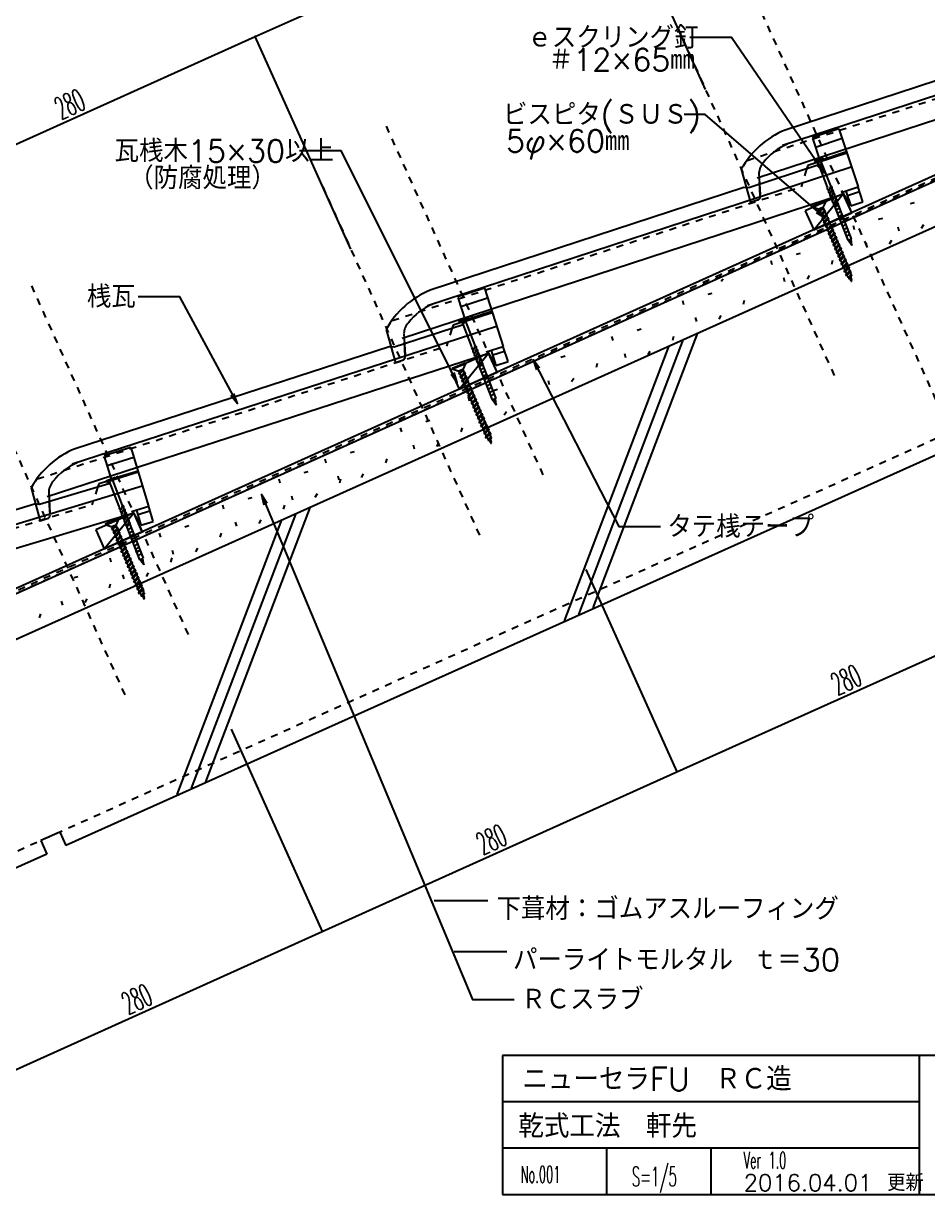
# Model space of a CAD drawing. Extents: x -1727 to 4652, y -2308 to 2357.
# Drawn here: x 504 to 1155, y 1080 to 1923 of the extents above; entities that cross this region are included whole.
import ezdxf

# ---------------------------------------------------------------- set-up
doc = ezdxf.new("R2010")
doc.units = 0
doc.header["$LTSCALE"] = 5
doc.linetypes.add('DOT', pattern=[2, 1, -1])
for name, color, linetype in [('0-0', 7, 'CONTINUOUS'), ('0-1', 7, 'CONTINUOUS'), ('0-2', 7, 'CONTINUOUS'), ('0-3', 7, 'CONTINUOUS'), ('0-4', 7, 'CONTINUOUS'), ('0-F', 7, 'CONTINUOUS')]:
    doc.layers.add(name, color=color, linetype=linetype)
doc.styles.get("Standard").update_dxf_attribs({"font": 'txt.shx', "bigfont": 'extfont.shx'})

msp = doc.modelspace()

# ---------------------------------------------------------------- linework, layer by layer
at = {"layer": '0-0', "color": 7, "linetype": 'CONTINUOUS'}
for p, q in [((848.494, 1180.3427), (848.494, 1080.3427)), ((1448.494, 1180.3427), (848.494, 1180.3427)), ((1148.494, 1180.3427), (1148.494, 1080.3427)), ((1148.494, 1147.0093), (848.494, 1147.0093)), ((1148.494, 1113.676), (848.494, 1113.676)), ((923.494, 1113.676), (923.494, 1080.3427)), ((998.494, 1113.676), (998.494, 1080.3427)), ((848.494, 1080.3427), (1448.494, 1080.3427))]:
    msp.add_line(p, q, dxfattribs=at)
at = {"layer": '0-1', "color": 7, "linetype": 'CONTINUOUS'}
for p, q in [((1261.0878, 1859.3969), (336.2538, 1443.7026)), ((1072.6754, 1774.6948), (1093.8774, 1800.6848)), ((817.2877, 1659.9031), (838.4897, 1685.8931)), ((561.899, 1545.1115), (583.101, 1571.1015))]:
    msp.add_line(p, q, dxfattribs=at)
at = {"layer": '0-1', "color": 7, "linetype": 'DOT'}
msp.add_line((1261.9816, 1857.3769), (337.0548, 1442.1837), dxfattribs=at)
at = {"layer": '0-1', "color": 4, "linetype": 'CONTINUOUS'}
for p, q in [((1079.4168, 1826.2385), (1073.0565, 1823.7769)), ((1073.0565, 1823.7769), (1073.3413, 1823.041)), ((1073.3413, 1823.041), (1079.7016, 1825.5026)), ((1075.5056, 1823.4966), (1074.7787, 1823.5973)), ((1075.5056, 1823.4966), (1074.7787, 1823.5973)), ((1077.7953, 1824.3827), (1075.5056, 1823.4966)), ((1082.5065, 1805.4074), (1075.5056, 1823.4966)), ((1077.7953, 1824.3827), (1078.2642, 1824.9462)), ((1084.7958, 1806.2945), (1077.7953, 1824.3827)), ((1079.7016, 1825.5026), (1079.4168, 1826.2385)), ((1082.5506, 1805.4785), (1082.2392, 1804.7336)), ((1084.7958, 1806.2945), (1083.1545, 1802.3687)), ((1085.714, 1803.9221), (1084.0726, 1799.9964)), ((1085.714, 1803.9221), (1084.0726, 1799.9964)), ((1081.0249, 1795.4729), (1071.7514, 1791.5675)), ((1081.1863, 1795.0897), (1081.0249, 1795.4729)), ((1086.6322, 1801.5498), (1084.9907, 1797.624)), ((1086.6322, 1801.5498), (1084.9907, 1797.624)), ((1087.5503, 1799.1775), (1085.9089, 1795.2516)), ((1087.5503, 1799.1775), (1085.9089, 1795.2516)), ((1088.4685, 1796.805), (1086.8271, 1792.8793)), ((1088.4685, 1796.805), (1086.8271, 1792.8793)), ((1071.7514, 1791.5675), (1071.9127, 1791.1843)), ((1071.9127, 1791.1843), (1081.1863, 1795.0897)), ((1071.9127, 1791.1843), (1076.3458, 1789.5766)), ((1076.9202, 1788.4568), (1076.1762, 1787.8366)), ((1076.1762, 1787.8366), (1076.6882, 1788.359)), ((1076.1762, 1787.8366), (1077.1413, 1787.7546)), ((1079.215, 1790.7849), (1076.3458, 1789.5766)), ((1076.3697, 1789.5867), (1076.865, 1788.4107)), ((1079.8707, 1789.6993), (1076.6882, 1788.359)), ((1079.7102, 1789.6317), (1076.8329, 1788.42)), ((1076.8568, 1788.43), (1076.865, 1788.4107)), ((1078.2795, 1789.0292), (1077.1413, 1787.7546)), ((1077.1413, 1787.7546), (1077.9184, 1785.9094)), ((1081.1599, 1788.3764), (1077.3027, 1785.1617)), ((1077.9184, 1785.9094), (1080.1948, 1788.4584)), ((1080.5442, 1787.6288), (1078.2678, 1785.0797)), ((1079.215, 1790.7849), (1079.7021, 1789.6283)), ((1081.1863, 1795.0897), (1079.2231, 1790.7883)), ((1081.1599, 1788.3764), (1080.1948, 1788.4584)), ((1081.1599, 1788.3764), (1080.5442, 1787.6288)), ((1080.5442, 1787.6288), (1081.3325, 1785.7568)), ((1087.0262, 1791.9172), (1090.4154, 1793.2289)), ((1087.0699, 1792.9445), (1097.0359, 1767.1939)), ((1090.4583, 1792.9551), (1087.4658, 1790.8081)), ((1091.3644, 1790.6137), (1088.3719, 1788.4667)), ((1089.3866, 1794.4327), (1088.5875, 1792.5215)), ((1089.3866, 1794.4327), (1088.5875, 1792.5215)), ((1092.2706, 1788.2724), (1089.2781, 1786.1254)), ((1089.6699, 1793.9508), (1099.6359, 1768.2001)), ((1077.3027, 1785.1617), (1077.9184, 1785.9094)), ((1077.3027, 1785.1617), (1078.2678, 1785.0797)), ((1078.2678, 1785.0797), (1079.0561, 1783.2078)), ((1082.2976, 1785.6748), (1078.4404, 1782.4601)), ((1078.4404, 1782.4601), (1079.0561, 1783.2078)), ((1078.4404, 1782.4601), (1079.4055, 1782.3781)), ((1079.0561, 1783.2078), (1081.3325, 1785.7568)), ((1081.6819, 1784.9272), (1079.4055, 1782.3781)), ((1079.4055, 1782.3781), (1080.1938, 1780.5062)), ((1083.4353, 1782.9732), (1079.5782, 1779.7585)), ((1079.5782, 1779.7585), (1080.1938, 1780.5062)), ((1079.5782, 1779.7585), (1080.5432, 1779.6765)), ((1080.1938, 1780.5062), (1082.4703, 1783.0552)), ((1082.8197, 1782.2256), (1080.5432, 1779.6765)), ((1080.5432, 1779.6765), (1081.3316, 1777.8046)), ((1080.5432, 1779.6765), (1081.3316, 1777.8046)), ((1084.573, 1780.2717), (1080.7159, 1777.0569)), ((1081.3316, 1777.8046), (1083.608, 1780.3536)), ((1082.2976, 1785.6748), (1081.3325, 1785.7568)), ((1083.9574, 1779.524), (1081.6809, 1776.9749)), ((1082.2976, 1785.6748), (1081.6819, 1784.9272)), ((1081.6819, 1784.9272), (1082.4703, 1783.0552)), ((1083.4353, 1782.9732), (1082.4703, 1783.0552)), ((1083.4353, 1782.9732), (1082.8197, 1782.2256)), ((1082.8197, 1782.2256), (1083.608, 1780.3536)), ((1084.573, 1780.2717), (1083.608, 1780.3536)), ((1084.573, 1780.2717), (1083.9574, 1779.524)), ((1083.9574, 1779.524), (1084.7457, 1777.652)), ((1093.1767, 1785.931), (1090.1842, 1783.7841)), ((1094.0829, 1783.5897), (1091.0904, 1781.4427)), ((1094.9891, 1781.2483), (1091.9965, 1779.1014)), ((1095.8952, 1778.907), (1092.9027, 1776.76)), ((1080.7159, 1777.0569), (1081.3316, 1777.8046)), ((1080.7159, 1777.0569), (1081.6809, 1776.9749)), ((1081.6809, 1776.9749), (1082.4693, 1775.103)), ((1085.7108, 1777.5701), (1081.8536, 1774.3553)), ((1081.8536, 1774.3553), (1082.4693, 1775.103)), ((1081.8536, 1774.3553), (1082.8187, 1774.2733)), ((1082.4693, 1775.103), (1084.7457, 1777.652)), ((1085.0951, 1776.8224), (1082.8187, 1774.2733)), ((1082.8187, 1774.2733), (1083.607, 1772.4014)), ((1086.8485, 1774.8685), (1082.9913, 1771.6537)), ((1082.9913, 1771.6537), (1083.607, 1772.4014)), ((1082.9913, 1771.6537), (1083.9564, 1771.5717)), ((1083.607, 1772.4014), (1085.8834, 1774.9504)), ((1086.2328, 1774.1208), (1083.9564, 1771.5717)), ((1083.9564, 1771.5717), (1084.7447, 1769.6998)), ((1087.9862, 1772.1669), (1084.1291, 1768.9521)), ((1084.7447, 1769.6998), (1087.0212, 1772.2489)), ((1085.7108, 1777.5701), (1084.7457, 1777.652)), ((1087.3706, 1771.4192), (1085.0941, 1768.8701)), ((1085.7108, 1777.5701), (1085.0951, 1776.8224)), ((1085.0951, 1776.8224), (1085.8834, 1774.9504)), ((1086.8485, 1774.8685), (1085.8834, 1774.9504)), ((1086.8485, 1774.8685), (1086.2328, 1774.1208)), ((1086.2328, 1774.1208), (1087.0212, 1772.2489)), ((1087.9862, 1772.1669), (1087.0212, 1772.2489)), ((1087.9862, 1772.1669), (1087.3706, 1771.4192)), ((1087.3706, 1771.4192), (1088.1589, 1769.5473)), ((1096.8013, 1776.5657), (1093.8089, 1774.4186)), ((1097.7075, 1774.2243), (1094.715, 1772.0773)), ((1098.6137, 1771.8829), (1095.6212, 1769.7359)), ((1084.1291, 1768.9521), (1084.7447, 1769.6998)), ((1084.1291, 1768.9521), (1085.0941, 1768.8701)), ((1085.0941, 1768.8701), (1085.8825, 1766.9982)), ((1089.124, 1769.4653), (1085.2668, 1766.2505)), ((1085.2668, 1766.2505), (1085.8825, 1766.9982)), ((1085.2668, 1766.2505), (1086.2319, 1766.1685)), ((1085.8825, 1766.9982), (1088.1589, 1769.5473)), ((1088.5083, 1768.7176), (1086.2319, 1766.1685)), ((1086.2319, 1766.1685), (1087.0202, 1764.2966)), ((1090.2617, 1766.7637), (1086.4045, 1763.5489)), ((1086.4045, 1763.5489), (1087.0202, 1764.2966)), ((1086.4045, 1763.5489), (1087.3696, 1763.467)), ((1087.0202, 1764.2966), (1089.2966, 1766.8457)), ((1089.646, 1766.016), (1087.3696, 1763.467)), ((1087.3696, 1763.467), (1088.1579, 1761.595)), ((1091.3994, 1764.0621), (1087.5423, 1760.8473)), ((1088.1579, 1761.595), (1090.4344, 1764.1441)), ((1089.124, 1769.4653), (1088.1589, 1769.5473)), ((1090.7838, 1763.3144), (1088.5073, 1760.7654)), ((1089.124, 1769.4653), (1088.5083, 1768.7176)), ((1088.5083, 1768.7176), (1089.2966, 1766.8457)), ((1090.2617, 1766.7637), (1089.2966, 1766.8457)), ((1090.2617, 1766.7637), (1089.646, 1766.016)), ((1089.646, 1766.016), (1090.4344, 1764.1441)), ((1091.3994, 1764.0621), (1090.4344, 1764.1441)), ((1091.3994, 1764.0621), (1090.7838, 1763.3144)), ((1090.7838, 1763.3144), (1091.5721, 1761.4425)), ((1100.0603, 1763.4511), (1097.2622, 1767.2811)), ((1098.6977, 1766.9718), (1100.0603, 1763.4511)), ((1100.0603, 1763.4511), (1099.5519, 1768.1673)), ((1087.5423, 1760.8473), (1088.1579, 1761.595)), ((1087.5423, 1760.8473), (1088.5073, 1760.7654)), ((1088.5073, 1760.7654), (1089.2957, 1758.8934)), ((1092.5372, 1761.3605), (1088.68, 1758.1457)), ((1088.68, 1758.1457), (1089.2957, 1758.8934)), ((1088.68, 1758.1457), (1089.6451, 1758.0638)), ((1089.2957, 1758.8934), (1091.5721, 1761.4425)), ((1091.9215, 1760.6128), (1089.6451, 1758.0638)), ((1089.6451, 1758.0638), (1090.4334, 1756.1918)), ((1093.6749, 1758.6589), (1089.8177, 1755.4442)), ((1089.8177, 1755.4442), (1090.4334, 1756.1918)), ((1089.8177, 1755.4442), (1090.7828, 1755.3622)), ((1090.4334, 1756.1918), (1092.7098, 1758.7409)), ((1093.0592, 1757.9112), (1090.7828, 1755.3622)), ((1090.7828, 1755.3622), (1091.5711, 1753.4902)), ((1094.8126, 1755.9573), (1090.9555, 1752.7426)), ((1090.9555, 1752.7426), (1091.5711, 1753.4902)), ((1091.5711, 1753.4902), (1093.8476, 1756.0393)), ((1092.5372, 1761.3605), (1091.5721, 1761.4425)), ((1094.197, 1755.2096), (1091.9205, 1752.6606)), ((1092.5372, 1761.3605), (1091.9215, 1760.6128)), ((1091.9215, 1760.6128), (1092.7098, 1758.7409)), ((1095.9503, 1753.2557), (1092.0932, 1750.041)), ((1092.7088, 1750.7886), (1094.9853, 1753.3377)), ((1093.6749, 1758.6589), (1092.7098, 1758.7409)), ((1093.6749, 1758.6589), (1093.0592, 1757.9112)), ((1093.0592, 1757.9112), (1093.8476, 1756.0393)), ((1094.8126, 1755.9573), (1093.8476, 1756.0393)), ((1094.8126, 1755.9573), (1094.197, 1755.2096)), ((1094.197, 1755.2096), (1094.9853, 1753.3377)), ((1095.9503, 1753.2557), (1094.9853, 1753.3377)), ((1095.9503, 1753.2557), (1095.3347, 1752.508)), ((1090.9555, 1752.7426), (1091.9205, 1752.6606)), ((1091.9205, 1752.6606), (1092.7088, 1750.7886)), ((1092.0932, 1750.041), (1092.7088, 1750.7886)), ((1092.0932, 1750.041), (1093.0582, 1749.959)), ((1095.3347, 1752.508), (1093.0582, 1749.959)), ((1093.0582, 1749.959), (1093.8466, 1748.087)), ((1097.0881, 1750.5541), (1093.2309, 1747.3394)), ((1093.2309, 1747.3394), (1093.8466, 1748.087)), ((1093.2309, 1747.3394), (1094.196, 1747.2574)), ((1093.8466, 1748.087), (1096.123, 1750.6361)), ((1096.4724, 1749.8064), (1094.196, 1747.2574)), ((1094.196, 1747.2574), (1094.9843, 1745.3854)), ((1098.2258, 1747.8525), (1094.3686, 1744.6378)), ((1094.3686, 1744.6378), (1094.9843, 1745.3854)), ((1094.9843, 1745.3854), (1097.2607, 1747.9345)), ((1097.6101, 1747.1048), (1095.3337, 1744.5558)), ((1095.3347, 1752.508), (1096.123, 1750.6361)), ((1099.3635, 1745.1509), (1095.5064, 1741.9362)), ((1096.122, 1742.6839), (1098.3985, 1745.2329)), ((1097.0881, 1750.5541), (1096.123, 1750.6361)), ((1097.0881, 1750.5541), (1096.4724, 1749.8064)), ((1096.4724, 1749.8064), (1097.2607, 1747.9345)), ((1098.2258, 1747.8525), (1097.2607, 1747.9345)), ((1098.2258, 1747.8525), (1097.6101, 1747.1048)), ((1097.6101, 1747.1048), (1098.3985, 1745.2329)), ((1099.3635, 1745.1509), (1098.3985, 1745.2329)), ((1099.3635, 1745.1509), (1098.7479, 1744.4032)), ((1094.3686, 1744.6378), (1095.3337, 1744.5558)), ((1095.3337, 1744.5558), (1096.122, 1742.6839)), ((1095.5064, 1741.9362), (1096.122, 1742.6839)), ((1095.5064, 1741.9362), (1096.5157, 1741.9037)), ((1098.7479, 1744.4032), (1096.5157, 1741.9037)), ((1097.6913, 1740.4654), (1096.5157, 1741.9037)), ((1100.0166, 1742.0454), (1097.4187, 1739.8802)), ((1097.4187, 1739.8802), (1097.6913, 1740.4654)), ((1097.4187, 1739.8802), (1098.2123, 1739.8279)), ((1097.6913, 1740.4654), (1099.3347, 1742.3056)), ((1099.4566, 1741.2213), (1098.2123, 1739.8279)), ((1099.5096, 1738.2407), (1098.2123, 1739.8279)), ((1098.7479, 1744.4032), (1099.2267, 1743.2663)), ((1099.3347, 1742.3056), (1099.2267, 1743.2663)), ((1100.0166, 1742.0454), (1099.3347, 1742.3056)), ((1099.3347, 1737.8202), (1099.5096, 1738.2407)), ((1099.3347, 1737.8202), (1099.6419, 1738.0788)), ((1099.3347, 1737.8202), (1099.8367, 1737.8405)), ((1100.0166, 1742.0454), (1099.4566, 1741.2213)), ((1099.7317, 1738.7746), (1099.4566, 1741.2213)), ((1099.8367, 1737.8405), (1099.6419, 1738.0788)), ((1100.1851, 1738.536), (1099.7317, 1738.7746)), ((1099.7954, 1738.2079), (1100.1851, 1738.536)), ((1099.8367, 1737.8405), (1099.7954, 1738.2079)), ((823.4364, 1711.3294), (817.076, 1708.8678)), ((823.7212, 1710.5935), (823.4364, 1711.3294)), ((817.076, 1708.8678), (817.3608, 1708.1319)), ((817.3608, 1708.1319), (823.7212, 1710.5935)), ((819.5252, 1708.5875), (818.7982, 1708.6882)), ((819.5252, 1708.5875), (818.7982, 1708.6882)), ((821.8149, 1709.4737), (819.5252, 1708.5875)), ((826.5261, 1690.4984), (819.5252, 1708.5875)), ((821.8149, 1709.4737), (822.2838, 1710.0372)), ((828.8154, 1691.3855), (821.8149, 1709.4737)), ((826.5702, 1690.5694), (826.2587, 1689.8246)), ((828.8154, 1691.3855), (827.174, 1687.4596)), ((829.7336, 1689.0131), (828.0922, 1685.0873)), ((829.7336, 1689.0131), (828.0922, 1685.0873)), ((830.6517, 1686.6407), (829.0103, 1682.715)), ((830.6517, 1686.6407), (829.0103, 1682.715)), ((821.6822, 1678.8048), (812.4087, 1674.8994)), ((812.5701, 1674.5162), (821.8436, 1678.4216)), ((821.8436, 1678.4216), (819.8804, 1674.1202)), ((821.8436, 1678.4216), (821.6822, 1678.8048)), ((831.5699, 1684.2684), (829.9285, 1680.3425)), ((831.5699, 1684.2684), (829.9285, 1680.3425)), ((832.488, 1681.896), (830.8466, 1677.9702)), ((832.488, 1681.896), (830.8466, 1677.9702)), ((831.0458, 1677.0082), (834.4349, 1678.3198)), ((831.0895, 1678.0355), (841.0555, 1652.2848)), ((834.4778, 1678.0461), (831.4854, 1675.899)), ((833.4062, 1679.5237), (832.6071, 1677.6124)), ((833.4062, 1679.5237), (832.6071, 1677.6124)), ((833.6894, 1679.0417), (843.6555, 1653.2911)), ((812.4087, 1674.8994), (812.5701, 1674.5162)), ((812.5701, 1674.5162), (817.0031, 1672.9084)), ((817.5776, 1671.7886), (816.8335, 1671.1685)), ((816.8335, 1671.1685), (817.3455, 1671.6909)), ((816.8335, 1671.1685), (817.7986, 1671.0865)), ((819.8724, 1674.1168), (817.0031, 1672.9084)), ((817.0271, 1672.9185), (817.5223, 1671.7426)), ((820.5281, 1673.0312), (817.3455, 1671.6909)), ((820.3675, 1672.9636), (817.4902, 1671.7518)), ((817.5141, 1671.7619), (817.5223, 1671.7426)), ((818.9368, 1672.361), (817.7986, 1671.0865)), ((817.7986, 1671.0865), (818.5757, 1669.2412)), ((821.8172, 1671.7083), (817.96, 1668.4936)), ((817.96, 1668.4936), (818.5757, 1669.2412)), ((818.5757, 1669.2412), (820.8521, 1671.7903)), ((821.2015, 1670.9606), (818.9251, 1668.4116)), ((822.9549, 1669.0067), (819.0978, 1665.792)), ((819.7134, 1666.5396), (821.9898, 1669.0887)), ((819.8724, 1674.1168), (820.3594, 1672.9602)), ((821.8172, 1671.7083), (820.8521, 1671.7903)), ((821.8172, 1671.7083), (821.2015, 1670.9606)), ((821.2015, 1670.9606), (821.9898, 1669.0887)), ((822.9549, 1669.0067), (821.9898, 1669.0887)), ((822.9549, 1669.0067), (822.3392, 1668.259)), ((835.384, 1675.7047), (832.3915, 1673.5577)), ((836.2902, 1673.3633), (833.2977, 1671.2163)), ((837.1963, 1671.022), (834.2038, 1668.875)), ((817.96, 1668.4936), (818.9251, 1668.4116)), ((818.9251, 1668.4116), (819.7134, 1666.5396)), ((819.0978, 1665.792), (819.7134, 1666.5396)), ((819.0978, 1665.792), (820.0628, 1665.71)), ((822.3392, 1668.259), (820.0628, 1665.71)), ((820.0628, 1665.71), (820.8511, 1663.838)), ((824.0926, 1666.3051), (820.2355, 1663.0904)), ((820.2355, 1663.0904), (820.8511, 1663.838)), ((820.2355, 1663.0904), (821.2005, 1663.0084)), ((820.8511, 1663.838), (823.1276, 1666.3871)), ((823.477, 1665.5574), (821.2005, 1663.0084)), ((821.2005, 1663.0084), (821.9889, 1661.1364)), ((821.2005, 1663.0084), (821.9889, 1661.1364)), ((825.2304, 1663.6035), (821.3732, 1660.3888)), ((821.3732, 1660.3888), (821.9889, 1661.1364)), ((821.9889, 1661.1364), (824.2653, 1663.6855)), ((824.6147, 1662.8558), (822.3383, 1660.3068)), ((822.3392, 1668.259), (823.1276, 1666.3871)), ((826.3681, 1660.9019), (822.5109, 1657.6872)), ((823.1266, 1658.4349), (825.403, 1660.9839)), ((824.0926, 1666.3051), (823.1276, 1666.3871)), ((824.0926, 1666.3051), (823.477, 1665.5574)), ((823.477, 1665.5574), (824.2653, 1663.6855)), ((825.2304, 1663.6035), (824.2653, 1663.6855)), ((825.2304, 1663.6035), (824.6147, 1662.8558)), ((824.6147, 1662.8558), (825.403, 1660.9839)), ((826.3681, 1660.9019), (825.403, 1660.9839)), ((826.3681, 1660.9019), (825.7524, 1660.1542)), ((838.1025, 1668.6806), (835.11, 1666.5337)), ((839.0086, 1666.3392), (836.0161, 1664.1923)), ((839.9148, 1663.998), (836.9223, 1661.8509)), ((840.8209, 1661.6566), (837.8284, 1659.5096)), ((821.3732, 1660.3888), (822.3383, 1660.3068)), ((822.3383, 1660.3068), (823.1266, 1658.4349)), ((822.5109, 1657.6872), (823.1266, 1658.4349)), ((822.5109, 1657.6872), (823.476, 1657.6052)), ((825.7524, 1660.1542), (823.476, 1657.6052)), ((823.476, 1657.6052), (824.2643, 1655.7333)), ((827.5058, 1658.2003), (823.6487, 1654.9856)), ((823.6487, 1654.9856), (824.2643, 1655.7333)), ((823.6487, 1654.9856), (824.6137, 1654.9036)), ((824.2643, 1655.7333), (826.5408, 1658.2823)), ((826.8902, 1657.4526), (824.6137, 1654.9036)), ((824.6137, 1654.9036), (825.4021, 1653.0317)), ((828.6436, 1655.4987), (824.7864, 1652.284)), ((824.7864, 1652.284), (825.4021, 1653.0317)), ((824.7864, 1652.284), (825.7515, 1652.202)), ((825.4021, 1653.0317), (827.6785, 1655.5807)), ((828.0279, 1654.751), (825.7515, 1652.202)), ((825.7515, 1652.202), (826.5398, 1650.3301)), ((825.7524, 1660.1542), (826.5408, 1658.2823)), ((829.7813, 1652.7971), (825.9241, 1649.5824)), ((826.5398, 1650.3301), (828.8162, 1652.8791)), ((827.5058, 1658.2003), (826.5408, 1658.2823)), ((829.1656, 1652.0494), (826.8892, 1649.5004)), ((827.5058, 1658.2003), (826.8902, 1657.4526)), ((826.8902, 1657.4526), (827.6785, 1655.5807)), ((828.6436, 1655.4987), (827.6785, 1655.5807)), ((828.6436, 1655.4987), (828.0279, 1654.751)), ((828.0279, 1654.751), (828.8162, 1652.8791)), ((829.7813, 1652.7971), (828.8162, 1652.8791)), ((829.7813, 1652.7971), (829.1656, 1652.0494)), ((829.1656, 1652.0494), (829.954, 1650.1775)), ((841.7271, 1659.3152), (838.7346, 1657.1682)), ((842.6332, 1656.9739), (839.6407, 1654.8268)), ((844.0799, 1648.542), (841.2818, 1652.3721)), ((842.7173, 1652.0627), (844.0799, 1648.542)), ((844.0799, 1648.542), (843.5715, 1653.2582)), ((825.9241, 1649.5824), (826.5398, 1650.3301)), ((825.9241, 1649.5824), (826.8892, 1649.5004)), ((826.8892, 1649.5004), (827.6775, 1647.6285)), ((830.919, 1650.0955), (827.0619, 1646.8808)), ((827.0619, 1646.8808), (827.6775, 1647.6285)), ((827.0619, 1646.8808), (828.0269, 1646.7988)), ((827.6775, 1647.6285), (829.954, 1650.1775)), ((830.3034, 1649.3479), (828.0269, 1646.7988)), ((828.0269, 1646.7988), (828.8153, 1644.9269)), ((832.0567, 1647.3939), (828.1996, 1644.1792)), ((828.1996, 1644.1792), (828.8153, 1644.9269)), ((828.1996, 1644.1792), (829.1647, 1644.0972)), ((828.8153, 1644.9269), (831.0917, 1647.4759)), ((831.4411, 1646.6463), (829.1647, 1644.0972)), ((829.1647, 1644.0972), (829.953, 1642.2253)), ((833.1945, 1644.6923), (829.3373, 1641.4776)), ((829.953, 1642.2253), (832.2294, 1644.7743)), ((830.919, 1650.0955), (829.954, 1650.1775)), ((832.5788, 1643.9447), (830.3024, 1641.3956)), ((830.919, 1650.0955), (830.3034, 1649.3479)), ((830.3034, 1649.3479), (831.0917, 1647.4759)), ((832.0567, 1647.3939), (831.0917, 1647.4759)), ((832.0567, 1647.3939), (831.4411, 1646.6463)), ((831.4411, 1646.6463), (832.2294, 1644.7743)), ((833.1945, 1644.6923), (832.2294, 1644.7743)), ((833.1945, 1644.6923), (832.5788, 1643.9447)), ((832.5788, 1643.9447), (833.3671, 1642.0727)), ((829.3373, 1641.4776), (829.953, 1642.2253)), ((829.3373, 1641.4776), (830.3024, 1641.3956)), ((830.3024, 1641.3956), (831.0907, 1639.5237)), ((834.3322, 1641.9907), (830.4751, 1638.776)), ((830.4751, 1638.776), (831.0907, 1639.5237)), ((830.4751, 1638.776), (831.4401, 1638.694)), ((831.0907, 1639.5237), (833.3671, 1642.0727)), ((833.7165, 1641.2431), (831.4401, 1638.694)), ((831.4401, 1638.694), (832.2284, 1636.8221)), ((835.4699, 1639.2892), (831.6128, 1636.0744)), ((831.6128, 1636.0744), (832.2284, 1636.8221)), ((831.6128, 1636.0744), (832.5778, 1635.9924)), ((832.2284, 1636.8221), (834.5049, 1639.3711)), ((834.8543, 1638.5415), (832.5778, 1635.9924)), ((832.5778, 1635.9924), (833.3662, 1634.1205)), ((836.6077, 1636.5876), (832.7505, 1633.3728)), ((833.3662, 1634.1205), (835.6426, 1636.6695)), ((834.3322, 1641.9907), (833.3671, 1642.0727)), ((835.992, 1635.8399), (833.7156, 1633.2908)), ((834.3322, 1641.9907), (833.7165, 1641.2431)), ((833.7165, 1641.2431), (834.5049, 1639.3711)), ((835.4699, 1639.2892), (834.5049, 1639.3711)), ((835.4699, 1639.2892), (834.8543, 1638.5415)), ((834.8543, 1638.5415), (835.6426, 1636.6695)), ((836.6077, 1636.5876), (835.6426, 1636.6695)), ((836.6077, 1636.5876), (835.992, 1635.8399)), ((835.992, 1635.8399), (836.7803, 1633.9679)), ((832.7505, 1633.3728), (833.3662, 1634.1205)), ((832.7505, 1633.3728), (833.7156, 1633.2908)), ((833.7156, 1633.2908), (834.5039, 1631.4189)), ((837.7454, 1633.886), (833.8882, 1630.6712)), ((833.8882, 1630.6712), (834.5039, 1631.4189)), ((833.8882, 1630.6712), (834.8533, 1630.5892)), ((834.5039, 1631.4189), (836.7803, 1633.9679)), ((837.1297, 1633.1383), (834.8533, 1630.5892)), ((834.8533, 1630.5892), (835.6416, 1628.7173)), ((838.8831, 1631.1844), (835.026, 1627.9696)), ((835.026, 1627.9696), (835.6416, 1628.7173)), ((835.026, 1627.9696), (835.991, 1627.8876)), ((835.6416, 1628.7173), (837.9181, 1631.2663)), ((838.2675, 1630.4367), (835.991, 1627.8876)), ((835.991, 1627.8876), (836.7794, 1626.0157)), ((840.0209, 1628.4828), (836.1637, 1625.268)), ((836.7794, 1626.0157), (839.0558, 1628.5648)), ((837.7454, 1633.886), (836.7803, 1633.9679)), ((837.7454, 1633.886), (837.1297, 1633.1383)), ((837.1297, 1633.1383), (837.9181, 1631.2663)), ((839.4052, 1627.7351), (837.173, 1625.2356)), ((838.8831, 1631.1844), (837.9181, 1631.2663)), ((838.8831, 1631.1844), (838.2675, 1630.4367)), ((838.2675, 1630.4367), (839.0558, 1628.5648)), ((840.0209, 1628.4828), (839.0558, 1628.5648)), ((840.0209, 1628.4828), (839.4052, 1627.7351)), ((839.4052, 1627.7351), (839.884, 1626.5982)), ((836.1637, 1625.268), (836.7794, 1626.0157)), ((836.1637, 1625.268), (837.173, 1625.2356)), ((838.3486, 1623.7973), (837.173, 1625.2356)), ((840.674, 1625.3773), (838.076, 1623.212)), ((838.076, 1623.212), (838.3486, 1623.7973)), ((838.076, 1623.212), (838.8696, 1623.1598)), ((838.3486, 1623.7973), (839.992, 1625.6375)), ((840.1139, 1624.5531), (838.8696, 1623.1598)), ((840.1669, 1621.5725), (838.8696, 1623.1598)), ((839.992, 1625.6375), (839.884, 1626.5982)), ((840.674, 1625.3773), (839.992, 1625.6375)), ((839.9921, 1621.152), (840.1669, 1621.5725)), ((839.9921, 1621.152), (840.2993, 1621.4106)), ((839.9921, 1621.152), (840.494, 1621.1723)), ((840.674, 1625.3773), (840.1139, 1624.5531)), ((840.389, 1622.1065), (840.1139, 1624.5531)), ((840.494, 1621.1723), (840.2993, 1621.4106)), ((840.8424, 1621.8678), (840.389, 1622.1065)), ((840.4527, 1621.5398), (840.8424, 1621.8678)), ((840.494, 1621.1723), (840.4527, 1621.5398)), ((569.6056, 1596.3089), (563.2453, 1593.8473)), ((563.2453, 1593.8473), (563.5301, 1593.1114)), ((563.5301, 1593.1114), (569.8905, 1595.573)), ((565.6944, 1593.567), (564.9675, 1593.6677)), ((565.6944, 1593.567), (564.9675, 1593.6677)), ((567.9841, 1594.4532), (565.6944, 1593.567)), ((572.6953, 1575.4779), (565.6944, 1593.567)), ((567.9841, 1594.4532), (568.4531, 1595.0167)), ((574.9847, 1576.365), (567.9841, 1594.4532)), ((569.8905, 1595.573), (569.6056, 1596.3089)), ((574.9847, 1576.365), (573.3433, 1572.4391)), ((572.7395, 1575.5489), (572.428, 1574.8041)), ((575.9028, 1573.9926), (574.2614, 1570.0668)), ((575.9028, 1573.9926), (574.2614, 1570.0668)), ((576.821, 1571.6203), (575.1796, 1567.6945)), ((576.821, 1571.6203), (575.1796, 1567.6945)), ((577.7391, 1569.2479), (576.0977, 1565.3221)), ((577.7391, 1569.2479), (576.0977, 1565.3221)), ((571.8798, 1566.8179), (562.6062, 1562.9125)), ((562.6062, 1562.9125), (562.7676, 1562.5293)), ((562.7676, 1562.5293), (572.0412, 1566.4347)), ((562.7676, 1562.5293), (567.2007, 1560.9215)), ((567.7751, 1559.8017), (567.0311, 1559.1816)), ((567.0311, 1559.1816), (567.5431, 1559.704)), ((570.0699, 1562.1299), (567.2007, 1560.9215)), ((567.2246, 1560.9316), (567.7198, 1559.7556)), ((570.7256, 1561.0443), (567.5431, 1559.704)), ((570.5651, 1560.9766), (567.6877, 1559.7649)), ((567.7117, 1559.775), (567.7198, 1559.7556)), ((569.1343, 1560.3741), (567.9961, 1559.0996)), ((572.0147, 1559.7214), (568.1576, 1556.5067)), ((568.7732, 1557.2543), (571.0497, 1559.8034)), ((570.0699, 1562.1299), (570.557, 1560.9732)), ((572.0412, 1566.4347), (570.078, 1562.1333)), ((572.0147, 1559.7214), (571.0497, 1559.8034)), ((572.0147, 1559.7214), (571.3991, 1558.9737)), ((572.0412, 1566.4347), (571.8798, 1566.8179)), ((578.6573, 1566.8755), (577.0159, 1562.9497)), ((578.6573, 1566.8755), (577.0159, 1562.9497)), ((577.2151, 1561.9877), (580.6042, 1563.2994)), ((577.2587, 1563.015), (587.2248, 1537.2644)), ((580.6471, 1563.0256), (577.6546, 1560.8786)), ((581.5532, 1560.6842), (578.5608, 1558.5372)), ((579.5754, 1564.5032), (578.7763, 1562.5919)), ((579.5754, 1564.5032), (578.7763, 1562.5919)), ((579.8587, 1564.0212), (589.8247, 1538.2706)), ((567.0311, 1559.1816), (567.9961, 1559.0996)), ((567.9961, 1559.0996), (568.7732, 1557.2543)), ((568.1576, 1556.5067), (568.7732, 1557.2543)), ((568.1576, 1556.5067), (569.1226, 1556.4247)), ((571.3991, 1558.9737), (569.1226, 1556.4247)), ((569.1226, 1556.4247), (569.911, 1554.5527)), ((573.1525, 1557.0198), (569.2953, 1553.8051)), ((569.2953, 1553.8051), (569.911, 1554.5527)), ((569.2953, 1553.8051), (570.2604, 1553.7231)), ((569.911, 1554.5527), (572.1874, 1557.1018)), ((572.5368, 1556.2721), (570.2604, 1553.7231)), ((570.2604, 1553.7231), (571.0487, 1551.8511)), ((574.2902, 1554.3182), (570.433, 1551.1035)), ((570.433, 1551.1035), (571.0487, 1551.8511)), ((570.433, 1551.1035), (571.3981, 1551.0215)), ((571.0487, 1551.8511), (573.3251, 1554.4002)), ((573.6745, 1553.5705), (571.3981, 1551.0215)), ((571.3981, 1551.0215), (572.1864, 1549.1495)), ((571.3981, 1551.0215), (572.1864, 1549.1495)), ((571.3991, 1558.9737), (572.1874, 1557.1018)), ((575.4279, 1551.6166), (571.5708, 1548.4019)), ((572.1864, 1549.1495), (574.4629, 1551.6986)), ((573.1525, 1557.0198), (572.1874, 1557.1018)), ((573.1525, 1557.0198), (572.5368, 1556.2721)), ((572.5368, 1556.2721), (573.3251, 1554.4002)), ((574.2902, 1554.3182), (573.3251, 1554.4002)), ((574.2902, 1554.3182), (573.6745, 1553.5705)), ((573.6745, 1553.5705), (574.4629, 1551.6986)), ((575.4279, 1551.6166), (574.4629, 1551.6986)), ((575.4279, 1551.6166), (574.8123, 1550.8689)), ((582.4594, 1558.3429), (579.4669, 1556.1958)), ((583.3656, 1556.0015), (580.373, 1553.8546)), ((584.2717, 1553.6601), (581.2792, 1551.5132)), ((585.1779, 1551.3188), (582.1854, 1549.1718)), ((571.5708, 1548.4019), (572.1864, 1549.1495)), ((571.5708, 1548.4019), (572.5358, 1548.3199)), ((574.8123, 1550.8689), (572.5358, 1548.3199)), ((572.5358, 1548.3199), (573.3242, 1546.448)), ((576.5656, 1548.915), (572.7085, 1545.7003)), ((572.7085, 1545.7003), (573.3242, 1546.448)), ((572.7085, 1545.7003), (573.6735, 1545.6183)), ((573.3242, 1546.448), (575.6006, 1548.997)), ((575.95, 1548.1673), (573.6735, 1545.6183)), ((573.6735, 1545.6183), (574.4619, 1543.7464)), ((577.7034, 1546.2134), (573.8462, 1542.9987)), ((573.8462, 1542.9987), (574.4619, 1543.7464)), ((573.8462, 1542.9987), (574.8113, 1542.9167)), ((574.4619, 1543.7464), (576.7383, 1546.2954)), ((577.0877, 1545.4657), (574.8113, 1542.9167)), ((574.8113, 1542.9167), (575.5996, 1541.0448)), ((574.8123, 1550.8689), (575.6006, 1548.997)), ((578.8411, 1543.5118), (574.9839, 1540.2971)), ((575.5996, 1541.0448), (577.876, 1543.5938)), ((576.5656, 1548.915), (575.6006, 1548.997)), ((578.2254, 1542.7641), (575.949, 1540.2151)), ((576.5656, 1548.915), (575.95, 1548.1673)), ((575.95, 1548.1673), (576.7383, 1546.2954)), ((577.7034, 1546.2134), (576.7383, 1546.2954)), ((577.7034, 1546.2134), (577.0877, 1545.4657)), ((577.0877, 1545.4657), (577.876, 1543.5938)), ((578.8411, 1543.5118), (577.876, 1543.5938)), ((578.8411, 1543.5118), (578.2254, 1542.7641)), ((578.2254, 1542.7641), (579.0138, 1540.8922)), ((586.084, 1548.9775), (583.0915, 1546.8305)), ((586.9902, 1546.6361), (583.9977, 1544.4891)), ((587.8963, 1544.2948), (584.9038, 1542.1477)), ((574.9839, 1540.2971), (575.5996, 1541.0448)), ((574.9839, 1540.2971), (575.949, 1540.2151)), ((575.949, 1540.2151), (576.7373, 1538.3432)), ((579.9788, 1540.8102), (576.1217, 1537.5955)), ((576.1217, 1537.5955), (576.7373, 1538.3432)), ((576.1217, 1537.5955), (577.0867, 1537.5135)), ((576.7373, 1538.3432), (579.0138, 1540.8922)), ((579.3632, 1540.0625), (577.0867, 1537.5135)), ((577.0867, 1537.5135), (577.8751, 1535.6416)), ((581.1166, 1538.1086), (577.2594, 1534.8939)), ((577.2594, 1534.8939), (577.8751, 1535.6416)), ((577.2594, 1534.8939), (578.2245, 1534.8119)), ((577.8751, 1535.6416), (580.1515, 1538.1906)), ((580.5009, 1537.361), (578.2245, 1534.8119)), ((578.2245, 1534.8119), (579.0128, 1532.94)), ((582.2543, 1535.407), (578.3971, 1532.1923)), ((579.0128, 1532.94), (581.2892, 1535.489)), ((579.9788, 1540.8102), (579.0138, 1540.8922)), ((581.6386, 1534.6594), (579.3622, 1532.1103)), ((579.9788, 1540.8102), (579.3632, 1540.0625)), ((579.3632, 1540.0625), (580.1515, 1538.1906)), ((581.1166, 1538.1086), (580.1515, 1538.1906)), ((581.1166, 1538.1086), (580.5009, 1537.361)), ((580.5009, 1537.361), (581.2892, 1535.489)), ((582.2543, 1535.407), (581.2892, 1535.489)), ((582.2543, 1535.407), (581.6386, 1534.6594)), ((581.6386, 1534.6594), (582.427, 1532.7874)), ((588.8025, 1541.9534), (585.81, 1539.8064)), ((590.2491, 1533.5216), (587.451, 1537.3516)), ((588.8865, 1537.0423), (590.2491, 1533.5216)), ((590.2491, 1533.5216), (589.7407, 1538.2378)), ((578.3971, 1532.1923), (579.0128, 1532.94)), ((578.3971, 1532.1923), (579.3622, 1532.1103)), ((579.3622, 1532.1103), (580.1505, 1530.2384)), ((583.392, 1532.7054), (579.5349, 1529.4907)), ((579.5349, 1529.4907), (580.1505, 1530.2384)), ((579.5349, 1529.4907), (580.4999, 1529.4087)), ((580.1505, 1530.2384), (582.427, 1532.7874)), ((582.7764, 1531.9578), (580.4999, 1529.4087)), ((580.4999, 1529.4087), (581.2883, 1527.5368)), ((584.5298, 1530.0038), (580.6726, 1526.7891)), ((580.6726, 1526.7891), (581.2883, 1527.5368)), ((580.6726, 1526.7891), (581.6377, 1526.7071)), ((581.2883, 1527.5368), (583.5647, 1530.0858)), ((583.9141, 1529.2562), (581.6377, 1526.7071)), ((581.6377, 1526.7071), (582.426, 1524.8352)), ((585.6675, 1527.3022), (581.8103, 1524.0875)), ((582.426, 1524.8352), (584.7024, 1527.3842)), ((583.392, 1532.7054), (582.427, 1532.7874)), ((585.0518, 1526.5546), (582.7754, 1524.0055)), ((583.392, 1532.7054), (582.7764, 1531.9578)), ((582.7764, 1531.9578), (583.5647, 1530.0858)), ((584.5298, 1530.0038), (583.5647, 1530.0858)), ((584.5298, 1530.0038), (583.9141, 1529.2562)), ((583.9141, 1529.2562), (584.7024, 1527.3842)), ((585.6675, 1527.3022), (584.7024, 1527.3842)), ((585.6675, 1527.3022), (585.0518, 1526.5546)), ((585.0518, 1526.5546), (585.8402, 1524.6826)), ((581.8103, 1524.0875), (582.426, 1524.8352)), ((581.8103, 1524.0875), (582.7754, 1524.0055)), ((582.7754, 1524.0055), (583.5637, 1522.1336)), ((586.8052, 1524.6007), (582.9481, 1521.3859)), ((582.9481, 1521.3859), (583.5637, 1522.1336)), ((582.9481, 1521.3859), (583.9131, 1521.3039)), ((583.5637, 1522.1336), (585.8402, 1524.6826)), ((586.1895, 1523.853), (583.9131, 1521.3039)), ((583.9131, 1521.3039), (584.7014, 1519.432)), ((587.9429, 1521.8991), (584.0858, 1518.6843)), ((584.0858, 1518.6843), (584.7014, 1519.432)), ((584.0858, 1518.6843), (585.0508, 1518.6023)), ((584.7014, 1519.432), (586.9779, 1521.981)), ((587.3273, 1521.1514), (585.0508, 1518.6023)), ((585.0508, 1518.6023), (585.8392, 1516.7304)), ((589.0807, 1519.1975), (585.2235, 1515.9827)), ((585.8392, 1516.7304), (588.1156, 1519.2794)), ((586.8052, 1524.6007), (585.8402, 1524.6826)), ((588.465, 1518.4498), (586.1886, 1515.9007)), ((586.8052, 1524.6007), (586.1895, 1523.853)), ((586.1895, 1523.853), (586.9779, 1521.981)), ((587.9429, 1521.8991), (586.9779, 1521.981)), ((587.9429, 1521.8991), (587.3273, 1521.1514)), ((587.3273, 1521.1514), (588.1156, 1519.2794)), ((589.0807, 1519.1975), (588.1156, 1519.2794)), ((589.0807, 1519.1975), (588.465, 1518.4498)), ((588.465, 1518.4498), (589.2533, 1516.5778)), ((585.2235, 1515.9827), (585.8392, 1516.7304)), ((585.2235, 1515.9827), (586.1886, 1515.9007)), ((586.1886, 1515.9007), (586.9769, 1514.0288)), ((590.2184, 1516.4959), (586.3612, 1513.2811)), ((586.3612, 1513.2811), (586.9769, 1514.0288)), ((586.3612, 1513.2811), (587.3706, 1513.2487)), ((586.9769, 1514.0288), (589.2533, 1516.5778)), ((589.6027, 1515.7482), (587.3706, 1513.2487)), ((588.5461, 1511.8104), (587.3706, 1513.2487)), ((590.8715, 1513.3904), (588.2736, 1511.2251)), ((588.2736, 1511.2251), (588.5461, 1511.8104)), ((588.2736, 1511.2251), (589.0672, 1511.1729)), ((588.5461, 1511.8104), (590.1895, 1513.6506)), ((590.3115, 1512.5662), (589.0672, 1511.1729)), ((590.3645, 1509.5856), (589.0672, 1511.1729)), ((590.2184, 1516.4959), (589.2533, 1516.5778)), ((590.2184, 1516.4959), (589.6027, 1515.7482)), ((589.6027, 1515.7482), (590.0815, 1514.6113)), ((590.1895, 1513.6506), (590.0815, 1514.6113)), ((590.8715, 1513.3904), (590.1895, 1513.6506)), ((590.1896, 1509.1651), (590.3645, 1509.5856)), ((590.1896, 1509.1651), (590.4968, 1509.4237)), ((590.1896, 1509.1651), (590.6916, 1509.1854)), ((590.8715, 1513.3904), (590.3115, 1512.5662)), ((590.5865, 1510.1196), (590.3115, 1512.5662)), ((590.6916, 1509.1854), (590.4968, 1509.4237)), ((591.04, 1509.8809), (590.5865, 1510.1196)), ((590.6503, 1509.5529), (591.04, 1509.8809)), ((590.6916, 1509.1854), (590.6503, 1509.5529))]:
    msp.add_line(p, q, dxfattribs=at)
at = {"layer": '0-1', "color": 3, "linetype": 'CONTINUOUS'}
for points in [[(1066.5194, 1788.3738), (1072.6754, 1774.6948), (1100.0324, 1787.0058), (1093.8774, 1800.6848), (1066.5194, 1788.3738)], [(811.1317, 1673.5821), (817.2877, 1659.9031), (844.6447, 1672.2141), (838.4897, 1685.8931), (811.1317, 1673.5821)], [(555.743, 1558.7905), (561.899, 1545.1115), (589.257, 1557.4225), (583.101, 1571.1015), (555.743, 1558.7905)]]:
    msp.add_lwpolyline(points, close=True, dxfattribs=at)
at = {"layer": '0-1', "color": 4, "linetype": 'CONTINUOUS'}
for points in [[(1079.8707, 1789.6993), (1079.8779, 1789.6336), (1079.8862, 1789.5681), (1079.8954, 1789.5028), (1079.9057, 1789.4376), (1079.9169, 1789.3727), (1079.9292, 1789.308), (1079.9425, 1789.2436), (1079.9568, 1789.1793), (1079.9721, 1789.1154), (1079.9884, 1789.0517), (1080.0057, 1788.9883), (1080.024, 1788.9252), (1080.0433, 1788.8625), (1080.0635, 1788.8), (1080.0848, 1788.7379), (1080.107, 1788.6762), (1080.1302, 1788.6148), (1080.1543, 1788.5538), (1080.1794, 1788.4932), (1080.2055, 1788.433)], [(820.5281, 1673.0312), (820.5353, 1672.9655), (820.5435, 1672.9), (820.5527, 1672.8346), (820.563, 1672.7695), (820.5743, 1672.7046), (820.5866, 1672.6399), (820.5998, 1672.5754), (820.6141, 1672.5112), (820.6294, 1672.4472), (820.6457, 1672.3836), (820.663, 1672.3202), (820.6813, 1672.2571), (820.7006, 1672.1943), (820.7209, 1672.1319), (820.7421, 1672.0698), (820.7643, 1672.008), (820.7875, 1671.9466), (820.8116, 1671.8856), (820.8368, 1671.825), (820.8628, 1671.7648)], [(570.7256, 1561.0443), (570.7328, 1560.9786), (570.741, 1560.9131), (570.7503, 1560.8477), (570.7605, 1560.7826), (570.7718, 1560.7177), (570.7841, 1560.653), (570.7974, 1560.5885), (570.8117, 1560.5243), (570.827, 1560.4603), (570.8433, 1560.3967), (570.8606, 1560.3333), (570.8789, 1560.2702), (570.8981, 1560.2074), (570.9184, 1560.145), (570.9396, 1560.0829), (570.9619, 1560.0211), (570.985, 1559.9597), (571.0092, 1559.8987), (571.0343, 1559.8381), (571.0604, 1559.7779)]]:
    msp.add_lwpolyline(points, dxfattribs=at)
for centre, radius, start, end in [((1084.533, 1804.8746), 2.2981, 183.5154, 239.817), ((1084.0803, 1804.6537), 1.79, 335.8763, 426.4387), ((1084.9985, 1802.2814), 1.79, 335.8763, 426.4387), ((1085.4483, 1802.5096), 2.2981, 183.5154, 239.817), ((1086.3665, 1800.1373), 2.2981, 183.5154, 239.817), ((1087.2846, 1797.765), 2.2981, 183.5154, 239.817), ((1085.9166, 1799.909), 1.79, 335.8763, 426.4387), ((1086.8348, 1797.5367), 1.79, 335.8763, 426.4387), ((1087.7529, 1795.1643), 1.79, 335.8763, 426.4387), ((1088.2028, 1795.3925), 2.2981, 183.5154, 239.817), ((1089.1209, 1793.0202), 2.2981, 183.5154, 207.9698), ((1088.6711, 1792.792), 1.79, 14.0306, 66.4387), ((1097.8479, 1766.5142), 0.9653, 28.3196, 127.3888), ((1099.6343, 1767.2056), 0.9653, 94.9262, 193.9954), ((828.5526, 1689.9655), 2.2981, 183.5154, 239.817), ((829.4679, 1687.6005), 2.2981, 183.5154, 239.817), ((828.0999, 1689.7446), 1.79, 335.8763, 426.4387), ((829.0181, 1687.3723), 1.79, 335.8763, 426.4387), ((829.9362, 1685), 1.79, 335.8763, 426.4387), ((830.386, 1685.2282), 2.2981, 183.5154, 239.817), ((831.3042, 1682.8559), 2.2981, 183.5154, 239.817), ((832.2224, 1680.4835), 2.2981, 183.5154, 239.817), ((833.1405, 1678.1111), 2.2981, 183.5154, 207.9698), ((830.8543, 1682.6276), 1.79, 335.8763, 426.4387), ((831.7725, 1680.2552), 1.79, 335.8763, 426.4387), ((832.6907, 1677.8829), 1.79, 14.0306, 66.4387), ((841.8675, 1651.6052), 0.9653, 28.3196, 127.3888), ((843.6538, 1652.2965), 0.9653, 94.9262, 193.9954), ((574.2692, 1574.7242), 1.79, 335.8763, 426.4387), ((574.7219, 1574.945), 2.2981, 183.5154, 239.817), ((575.6371, 1572.5801), 2.2981, 183.5154, 239.817), ((576.5553, 1570.2078), 2.2981, 183.5154, 239.817), ((575.1873, 1572.3518), 1.79, 335.8763, 426.4387), ((576.1054, 1569.9795), 1.79, 335.8763, 426.4387), ((577.0236, 1567.6072), 1.79, 335.8763, 426.4387), ((577.4734, 1567.8354), 2.2981, 183.5154, 239.817), ((578.3916, 1565.463), 2.2981, 183.5154, 239.817), ((579.3097, 1563.0907), 2.2981, 183.5154, 207.9698), ((577.9418, 1565.2348), 1.79, 335.8763, 426.4387), ((578.8599, 1562.8624), 1.79, 14.0306, 66.4387), ((588.0367, 1536.5847), 0.9653, 28.3196, 127.3888), ((589.8231, 1537.2761), 0.9653, 94.9262, 193.9954)]:
    msp.add_arc(centre, radius, start, end, dxfattribs=at)
at = {"layer": '0-2', "color": 2, "linetype": 'CONTINUOUS'}
for p, q in [((1223.7544, 1902.651), (1051.9439, 1846.4242)), ((1226.8706, 1893.1288), (1050.0326, 1835.2563)), ((1031.867, 1812.0607), (1231.9869, 1877.4991)), ((1090.7579, 1847.4519), (1071.5628, 1841.1752)), ((1090.745, 1847.4477), (1104.4573, 1805.5482)), ((1071.7462, 1840.6142), (1077.2443, 1823.8002)), ((1093.0957, 1840.3025), (1073.9006, 1834.0257)), ((1096.5815, 1830.1454), (1068.255, 1820.875)), ((1076.4932, 1823.5546), (1096.4394, 1830.077)), ((1096.2317, 1830.7122), (1077.0366, 1824.4355)), ((1075.4463, 1821.1081), (1025.9347, 1804.918)), ((1068.255, 1820.875), (1067.44, 1818.2564)), ((1075.4463, 1821.1081), (1076.4932, 1823.5546)), ((1099.5664, 1819.8651), (794.4498, 1720.0119)), ((1020.4483, 1818.252), (1026.9907, 1794.2276)), ((1033.1676, 1815.3359), (1034.0005, 1800.0504)), ((1022.3817, 1805.1474), (796.3611, 1731.1797)), ((1025.9347, 1804.918), (1022.3817, 1805.1474)), ((1034.0683, 1799.0761), (1033.5189, 1808.9806)), ((1104.5113, 1805.3831), (1092.2547, 1801.372)), ((1107.9927, 1794.7455), (1104.5113, 1805.3831)), ((776.2842, 1696.8162), (1093.9053, 1800.677)), ((1032.8295, 1796.1676), (1026.9907, 1794.2276)), ((1099.2658, 1791.8894), (1093.2773, 1801.7066)), ((1095.7844, 1802.5271), (1099.2658, 1791.8894)), ((1105.4207, 1801.9767), (1096.8793, 1799.1814)), ((1099.2658, 1791.8894), (1107.9927, 1794.7455)), ((835.4822, 1732.6677), (816.2721, 1726.4369)), ((835.4692, 1732.6635), (849.0812, 1690.7312)), ((816.4542, 1725.8755), (821.912, 1709.0484)), ((837.8029, 1725.5126), (818.5928, 1719.2819)), ((841.2643, 1715.3472), (812.9157, 1706.1447)), ((821.1603, 1708.8046), (841.1221, 1715.2792)), ((840.9159, 1715.9149), (821.7058, 1709.6842)), ((844.2246, 1705.0598), (538.8697, 1605.9375)), ((764.8655, 1703.0076), (771.4078, 1678.9832)), ((820.1075, 1706.3606), (770.5573, 1690.2891)), ((812.9157, 1706.1447), (812.0945, 1703.528)), ((820.1075, 1706.3606), (821.1603, 1708.8046)), ((777.5847, 1700.0914), (778.4177, 1684.8059)), ((520.6486, 1582.7854), (838.5176, 1685.8854)), ((767.0049, 1690.527), (540.8078, 1617.1008)), ((770.5573, 1690.2891), (767.0049, 1690.527)), ((778.4855, 1683.8317), (777.936, 1693.7362)), ((849.1348, 1690.5661), (836.8687, 1686.5843)), ((843.857, 1677.085), (837.892, 1686.9164)), ((840.4011, 1687.7309), (843.857, 1677.085)), ((850.036, 1687.1574), (841.488, 1684.3826)), ((852.5907, 1679.9201), (849.1348, 1690.5661)), ((777.2466, 1680.9231), (771.4078, 1678.9832)), ((843.857, 1677.085), (852.5907, 1679.9201)), ((581.0703, 1617.9292), (561.7344, 1612.1006)), ((561.9047, 1611.5355), (567.0102, 1594.5982)), ((583.2412, 1610.7273), (563.9053, 1604.8987)), ((581.0572, 1617.9252), (593.7913, 1575.7181)), ((586.4898, 1600.4919), (557.9553, 1591.8829)), ((565.15, 1591.9486), (566.2536, 1594.3701)), ((566.2536, 1594.3701), (586.3461, 1600.4268)), ((586.1532, 1601.0667), (566.8173, 1595.2381)), ((589.2347, 1590.1449), (281.8781, 1497.4157)), ((509.2448, 1589.0041), (515.7296, 1564.9641)), ((565.15, 1591.9486), (515.2753, 1576.9145)), ((521.9571, 1586.0575), (522.7534, 1570.77)), ((557.9553, 1591.8829), (557.0796, 1589.2839)), ((511.7286, 1577.2265), (284.0486, 1508.536)), ((515.2753, 1576.9145), (511.7286, 1577.2265)), ((522.8188, 1569.7956), (522.2931, 1579.7015)), ((263.1778, 1474.6488), (583.1288, 1571.0937)), ((593.8415, 1575.5519), (581.4949, 1571.8269)), ((588.2835, 1562.1838), (582.5249, 1572.1376)), ((585.0505, 1572.8996), (588.2835, 1562.1838)), ((594.6713, 1572.1252), (586.0673, 1569.5293)), ((597.0745, 1564.8361), (593.8415, 1575.5519)), ((521.5731, 1566.8901), (515.7296, 1564.9641)), ((588.2835, 1562.1838), (597.0745, 1564.8361))]:
    msp.add_line(p, q, dxfattribs=at)
at = {"layer": '0-2', "color": 2, "linetype": 'DOT'}
for p, q in [((1024.718, 1824.6176), (1227.5665, 1891.0022)), ((1067.44, 1818.2564), (1063.5385, 1805.7202)), ((769.1352, 1709.3731), (1063.5385, 1805.7202)), ((812.0945, 1703.528), (808.1629, 1691.0013)), ((513.5297, 1595.3594), (808.1629, 1691.0013)), ((557.0796, 1589.2839), (552.8876, 1576.8419)), ((256.3229, 1487.3686), (552.8876, 1576.8419))]:
    msp.add_line(p, q, dxfattribs=at)
at = {"layer": '0-2', "color": 2, "linetype": 'CONTINUOUS'}
for centre, radius, start, end in [((1075.9901, 1787.8496), 63.3182, 112.3193, 151.3046), ((1068.7921, 1798.7445), 40.5271, 112.2086, 143.157), ((1044.6263, 1815.0872), 11.4753, 136.091, 177.8131), ((1030.9276, 1798.8593), 3.202, 298.2991, 360.5349), ((820.4072, 1672.6052), 63.3182, 112.3193, 151.3046), ((813.2092, 1683.5), 40.5271, 112.2086, 143.157), ((789.0435, 1699.8427), 11.4753, 136.091, 177.8131), ((775.3447, 1683.6149), 3.202, 298.2991, 360.5349), ((564.7136, 1558.4688), 63.3182, 112.1821, 151.1674), ((557.5417, 1569.3809), 40.5271, 112.0714, 143.0198), ((533.4152, 1585.7814), 11.4753, 135.9538, 177.6759), ((519.6776, 1569.5864), 3.202, 298.1619, 360.3977)]:
    msp.add_arc(centre, radius, start, end, dxfattribs=at)
at = {"layer": '0-3', "color": 7, "linetype": 'CONTINUOUS'}
for p, q in [((670.5064, 1913.7787), (925.8449, 2028.6795)), ((994.6974, 1875.6722), (925.8449, 2028.6795)), ((415.1678, 1798.8778), (670.5064, 1913.7787)), ((739.3588, 1760.7713), (670.5064, 1913.7787)), ((908.5408, 1530.1982), (974.0897, 1384.5321)), ((974.0897, 1384.5321), (1229.4283, 1499.433)), ((653.2023, 1415.2973), (718.7511, 1269.6313)), ((718.7511, 1269.6313), (974.0897, 1384.5321)), ((799.3619, 1292.0846), (838.0402, 1292.0846)), ((463.421, 1154.7343), (718.7511, 1269.6313)), ((813.7934, 1255.3204), (851.6225, 1255.3204))]:
    msp.add_line(p, q, dxfattribs=at)
for points in [[(1080.1502, 1815.6321), (1013.4464, 1913.0918), (983.4464, 1913.0918)], [(1080.7401, 1783.2507), (994.41, 1857.5844), (979.41, 1857.5844)], [(816.0208, 1664.7075), (732.2983, 1831.4272), (702.2983, 1831.4272)], [(1074.8826, 1821.1152), (1080.1502, 1815.6321), (1076.9457, 1822.5273)], [(1074.241, 1787.1971), (1080.7401, 1783.2507), (1075.8723, 1789.0916)], [(657.6854, 1649.5776), (616.3604, 1726.5556), (586.3604, 1726.5556)], [(870.6538, 1681.1562), (932.1955, 1561.0747), (962.1955, 1561.0747)], [(875.1869, 1675.0518), (870.6538, 1681.1562), (872.9621, 1673.9115)], [(811.538, 1670.8489), (816.0208, 1664.7075), (813.7721, 1671.9709)], [(653.0366, 1655.5944), (657.6854, 1649.5776), (655.2393, 1656.7769)], [(675.0393, 1584.2086), (827.0024, 1220.8436), (857.0024, 1220.8436)], [(679.0862, 1577.7717), (675.0393, 1584.2086), (676.7798, 1576.8071)]]:
    msp.add_lwpolyline(points, dxfattribs=at)
at = {"layer": '0-3', "color": 7}
for p in [(670.5064, 1913.7787), (974.0897, 1384.5321), (718.7511, 1269.6313)]:
    msp.add_point(p, dxfattribs=at)
at = {"layer": '0-4', "color": 4, "linetype": 'CONTINUOUS'}
for p, q in [((1316.2422, 1879.8389), (417.1817, 1476.2569)), ((1328.528, 1852.4699), (361.0574, 1418.1791)), ((1255.0238, 1852.3584), (417.1817, 1476.2569)), ((1328.8976, 1688.2161), (534.1517, 1331.4602)), ((529.9617, 1341.2481), (516.2751, 1335.1043)), ((529.9617, 1341.2481), (534.1517, 1331.4602)), ((516.2751, 1335.1043), (520.4651, 1325.3163)), ((520.4651, 1325.3163), (429.2213, 1284.3576))]:
    msp.add_line(p, q, dxfattribs=at)
at = {"layer": '0-4', "color": 7, "linetype": 'CONTINUOUS'}
for p, q in [((1142.3308, 1793.6802), (1145.2301, 1794.4509)), ((1119.3289, 1782.316), (1122.2282, 1783.0867)), ((1100.9113, 1777.7496), (1101.6821, 1774.8508)), ((1133.0937, 1776.8238), (1133.8645, 1773.9243)), ((1151.5052, 1778.3216), (1150.0001, 1775.7263)), ((1110.0917, 1765.4596), (1110.8625, 1762.5602)), ((1128.5032, 1766.9575), (1126.9982, 1764.3621)), ((1060.1087, 1757.1758), (1063.008, 1757.9465)), ((1041.6912, 1752.6095), (1042.462, 1749.7106)), ((1086.1786, 1752.5225), (1085.3964, 1749.6267)), ((1007.4264, 1739.1611), (1005.9817, 1737.4459)), ((1050.8716, 1740.3195), (1051.6424, 1737.42)), ((1069.2831, 1741.8173), (1067.778, 1739.222)), ((996.5519, 1728.4361), (999.4513, 1729.2068)), ((978.1344, 1723.8698), (978.9052, 1720.9709)), ((1022.6218, 1723.7828), (1021.8397, 1720.887)), ((987.3148, 1711.5798), (988.0856, 1708.6803)), ((1005.7263, 1713.0776), (1004.2213, 1710.4823)), ((945.5114, 1702.5648), (948.4107, 1703.3355)), ((903.4393, 1497.9383), (978.752, 1695.9398)), ((913.7608, 1502.5715), (989.0771, 1700.5828)), ((927.0938, 1697.9985), (927.8646, 1695.0996)), ((971.5812, 1697.9115), (970.7991, 1695.0157)), ((893.1178, 1493.3051), (968.4268, 1691.2969)), ((954.6857, 1687.2063), (953.1807, 1684.611)), ((872.2144, 1678.5424), (872.9851, 1675.6436)), ((890.6319, 1683.1088), (893.5312, 1683.8795)), ((916.7017, 1678.4555), (915.9196, 1675.5596)), ((936.2742, 1685.7085), (937.045, 1682.809)), ((881.3948, 1666.2524), (882.1655, 1663.3529)), ((899.8062, 1667.7502), (898.3012, 1665.1549)), ((823.7403, 1654.5839), (824.5111, 1651.685)), ((842.1579, 1659.1503), (845.0572, 1659.921)), ((851.3322, 1643.7917), (849.8272, 1641.1964)), ((793.3662, 1636.7959), (796.2655, 1637.5666)), ((832.9207, 1642.2939), (833.6915, 1639.3944)), ((774.9487, 1632.2295), (775.7195, 1629.3307)), ((819.436, 1632.1426), (818.6539, 1629.2468)), ((784.1291, 1619.9395), (784.8999, 1617.0401)), ((802.5406, 1621.4374), (801.0355, 1618.842)), ((739.1225, 1614.4522), (742.0218, 1615.2229)), ((720.705, 1609.8858), (721.4758, 1606.987)), ((765.1924, 1609.7989), (764.4103, 1606.9031)), ((687.4399, 1595.4201), (688.2106, 1592.5212)), ((705.8574, 1599.9865), (708.7567, 1600.7572)), ((729.8854, 1597.5958), (730.6562, 1594.6964)), ((731.9272, 1595.3332), (731.1451, 1592.4373)), ((748.2969, 1599.0937), (746.7919, 1596.4983)), ((715.0317, 1584.6279), (713.5267, 1582.0326)), ((647.028, 1576.6776), (647.7988, 1573.7787)), ((665.4456, 1581.2439), (668.3449, 1582.0146)), ((691.5154, 1576.5906), (690.7333, 1573.6948)), ((696.6203, 1583.1301), (697.391, 1580.2306)), ((624.7592, 1372.8407), (699.9721, 1570.58)), ((635.0807, 1377.474), (710.2973, 1575.2229)), ((614.4377, 1368.2075), (689.6469, 1565.937)), ((619.87, 1560.9936), (622.7694, 1561.7643)), ((656.2084, 1564.3876), (656.9792, 1561.4881)), ((674.6199, 1565.8854), (673.1149, 1563.2901)), ((601.4525, 1556.4272), (602.2233, 1553.5284)), ((645.9399, 1556.3403), (645.1578, 1553.4445)), ((584.3171, 1543.1523), (587.2165, 1543.923)), ((610.6329, 1544.1372), (611.4037, 1541.2378)), ((629.0444, 1545.6351), (627.5394, 1543.0397)), ((565.8996, 1538.5859), (566.6704, 1535.6871)), ((610.387, 1538.499), (609.6049, 1535.6032)), ((575.08, 1526.2959), (575.8508, 1523.3965)), ((593.4915, 1527.7938), (591.9865, 1525.1984)), ((540.1573, 1524.3789), (543.0566, 1525.1496)), ((566.2271, 1519.7256), (565.445, 1516.8298)), ((549.3316, 1509.0204), (547.8266, 1506.425)), ((530.9202, 1507.5225), (531.691, 1504.6231)), ((515.8972, 1498.3084), (515.1151, 1495.4126))]:
    msp.add_line(p, q, dxfattribs=at)
at = {"layer": '0-4', "color": 4, "linetype": 'DOT'}
msp.add_line((1325.1905, 1698.2208), (424.4598, 1293.8891), dxfattribs=at)
at = {"layer": '0-F', "color": 1, "linetype": 'DOT'}
for p, q in [((1185.1957, 1597.7515), (1018.993, 1967.0958)), ((974.4668, 1920.6361), (1088.9203, 1666.2916)), ((1270.7471, 1859.8626), (14.2549, 1295.2599)), ((877.8424, 1598.4405), (763.6544, 1852.1949)), ((719.1282, 1805.7352), (833.5817, 1551.3907)), ((622.5038, 1483.5397), (508.3158, 1737.2941)), ((463.7896, 1690.8344), (578.2431, 1436.4899))]:
    msp.add_line(p, q, dxfattribs=at)

# ---------------------------------------------------------------- texts
at = {"layer": '0-0', "color": 7}
for s, height, p in [('ニューセラFU\u3000ＲＣ造', 16.7, (862.799, 1155.1164)), ('乾式工法\u3000軒先', 16.7, (859.9739, 1121.2155)), ('2016.04.01 更新', 12, (1022.1775, 1082.8402))]:
    msp.add_text(s, height=height, dxfattribs=at).set_placement(p)
at = {"layer": '0-0', "color": 7, "width": 0.5}
for s, height, p in [('Ver 1.0', 12, (1022.0851, 1099.0536)), ('No.001', 12, (861.6458, 1088.8711)), ('S=1/5', 14, (941.6914, 1086.309))]:
    msp.add_text(s, height=height, dxfattribs=at).set_placement(p)
at = {"layer": '0-3', "color": 7}
for s, p in [('ｅスクリング釘', (866.4464, 1905.0918)), ('＃12×65㎜', (881.8218, 1889.084)), ('ビスピタ(ＳＵＳ)', (848.91, 1849.5844)), ('5φ×60㎜', (851.0184, 1830.6711)), ('瓦桟木15×30以上', (569.2983, 1823.4272)), ('（防腐処理）', (579.7981, 1803.9343)), ('桟瓦', (549.3604, 1718.5556)), ('タテ桟テープ', (967.1955, 1553.0747)), ('下葺材：ゴムアスルーフィング', (844.2439, 1278.0093)), ('パーライトモルタル ｔ＝30', (856.1067, 1241.3058)), ('ＲＣスラブ', (862.0024, 1212.8436))]:
    msp.add_text(s, height=16, dxfattribs=at).set_placement(p)
at = {"layer": '0-3', "color": 7, "width": 0.5}
for p in [(530.8681, 1853.6837), (1089.79, 1439.3381), (834.4514, 1324.4372), (579.1171, 1209.5383)]:
    msp.add_text('280', height=16, rotation=24.2275, dxfattribs=at).set_placement(p)

doc.saveas('drawing.dxf')
